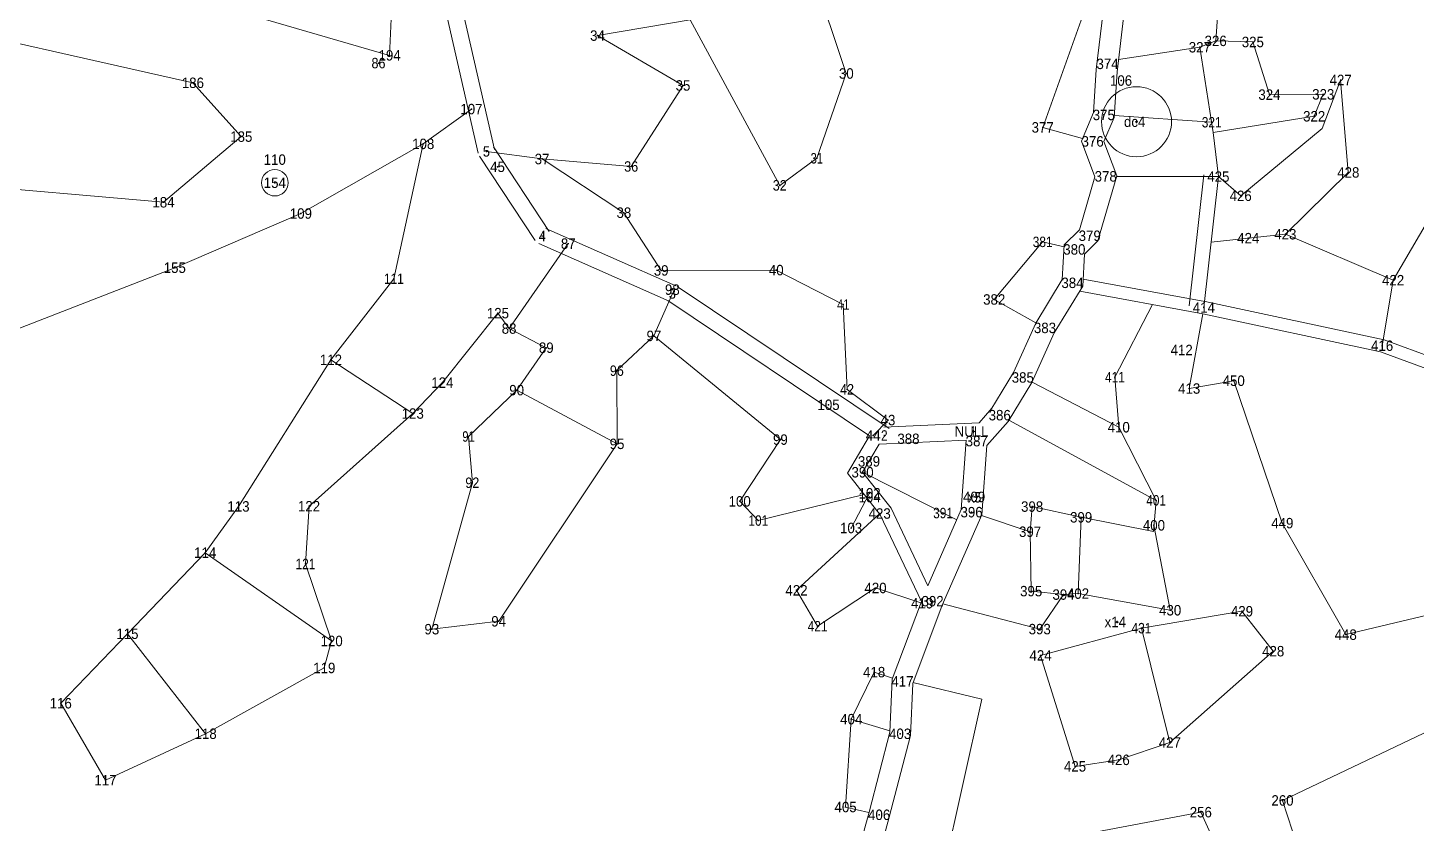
# Model space of a CAD drawing. Header units: metres. Extents: x 551040 to 556777, y 1846780 to 1849752.
# Drawn here: x 551492 to 552157, y 1847811 to 1848192 of the extents above; entities that cross this region are included whole.
import ezdxf
from ezdxf.enums import TextEntityAlignment as Align

# ---------------------------------------------------------------- set-up
doc = ezdxf.new("R2010")
doc.units = ezdxf.units.M
doc.header["$LTSCALE"] = 2
for name, color, linetype, lineweight in [('10', 7, 'Continuous', 13), ('11', 7, 'Continuous', 13), ('22', 7, 'Continuous', 13)]:
    doc.layers.add(name, color=color, linetype=linetype, lineweight=lineweight)
doc.layers.add('12', color=7, linetype='Continuous')

msp = doc.modelspace()

# ---------------------------------------------------------------- hatches: boundary and pattern name
at = {"layer": '10'}
for points in [[(552023.305, 1848147.29, 1), (552023.155, 1848147.29, 1)], [(552023.305, 1848147.29, 1), (552023.155, 1848147.29, 1)], [(551945.151, 1847998.94, 1), (551945.151, 1847999.09, 1)], [(551946.705, 1847967.47, 1), (551946.555, 1847967.47, 1)], [(551946.705, 1847967.47, 1), (551946.555, 1847967.47, 1)], [(552014.025, 1847907.75, 1), (552013.875, 1847907.75, 1)], [(552014.025, 1847907.75, 1), (552013.875, 1847907.75, 1)]]:
    msp.add_hatch(color=256, dxfattribs=at).paths.add_polyline_path(points)

# ---------------------------------------------------------------- linework, layer by layer
for p, q in [((552023.23, 1848147.91), (552023.23, 1848147.6)), ((552023.23, 1848147.91), (552023.23, 1848147.6)), ((552022.92, 1848147.29), (552022.61, 1848147.29)), ((552022.92, 1848147.29), (552022.61, 1848147.29)), ((552023.23, 1848146.98), (552023.23, 1848146.67)), ((552023.23, 1848146.98), (552023.23, 1848146.67)), ((552023.85, 1848147.29), (552023.54, 1848147.29)), ((552023.85, 1848147.29), (552023.54, 1848147.29)), ((551944.84, 1847999.01), (551944.53, 1847999.01)), ((551945.15, 1847999.33), (551945.15, 1847999.64)), ((551945.15, 1847998.39), (551945.15, 1847998.7)), ((551945.78, 1847999.01), (551945.46, 1847999.01)), ((551946.32, 1847967.47), (551946.01, 1847967.47)), ((551946.32, 1847967.47), (551946.01, 1847967.47)), ((551946.63, 1847968.09), (551946.63, 1847967.78)), ((551946.63, 1847968.09), (551946.63, 1847967.78)), ((551946.63, 1847967.16), (551946.63, 1847966.85)), ((551946.63, 1847967.16), (551946.63, 1847966.85)), ((551947.25, 1847967.47), (551946.94, 1847967.47)), ((551947.25, 1847967.47), (551946.94, 1847967.47)), ((552013.95, 1847908.37), (552013.95, 1847908.06)), ((552013.95, 1847908.37), (552013.95, 1847908.06)), ((552013.64, 1847907.75), (552013.33, 1847907.75)), ((552013.64, 1847907.75), (552013.33, 1847907.75)), ((552013.95, 1847907.44), (552013.95, 1847907.13)), ((552013.95, 1847907.44), (552013.95, 1847907.13)), ((552014.57, 1847907.75), (552014.26, 1847907.75)), ((552014.57, 1847907.75), (552014.26, 1847907.75))]:
    msp.add_line(p, q, dxfattribs=at)
for centre, radius in [((552023.23, 1848147.29), 0.312), ((552023.23, 1848147.29), 0.312), ((552023.23, 1848147.29), 0.075), ((552023.23, 1848147.29), 0.075), ((551945.151, 1847999.015), 0.312), ((551945.151, 1847999.015), 0.075), ((551946.63, 1847967.47), 0.312), ((551946.63, 1847967.47), 0.312), ((551946.63, 1847967.47), 0.075), ((551946.63, 1847967.47), 0.075), ((552013.95, 1847907.75), 0.312), ((552013.95, 1847907.75), 0.312), ((552013.95, 1847907.75), 0.075), ((552013.95, 1847907.75), 0.075)]:
    msp.add_circle(centre, radius, dxfattribs=at)
at = {"layer": '11'}
for p, q in [((551765.49, 1848188.54), (551764.86, 1848188.54)), ((551765.17, 1848188.23), (551765.17, 1848188.85)), ((552053.85, 1848182.95), (552053.23, 1848182.95)), ((552053.85, 1848182.95), (552053.23, 1848182.95)), ((552053.54, 1848183.26), (552053.54, 1848182.64)), ((552053.54, 1848183.26), (552053.54, 1848182.64)), ((552061.45, 1848186), (552060.83, 1848186)), ((552061.45, 1848186), (552060.83, 1848186)), ((552061.14, 1848186.31), (552061.14, 1848185.69)), ((552061.14, 1848186.31), (552061.14, 1848185.69)), ((552079.23, 1848185.47), (552078.61, 1848185.47)), ((552079.23, 1848185.47), (552078.61, 1848185.47)), ((552078.92, 1848185.78), (552078.92, 1848185.16)), ((552078.92, 1848185.78), (552078.92, 1848185.16)), ((551660.65, 1848175.37), (551660.03, 1848175.37)), ((551660.34, 1848175.06), (551660.34, 1848175.68)), ((551665.98, 1848179.07), (551665.35, 1848179.07)), ((551665.66, 1848178.76), (551665.66, 1848179.39)), ((552009.66, 1848175), (552009.04, 1848175)), ((552009.66, 1848175), (552009.04, 1848175)), ((552009.35, 1848175.31), (552009.35, 1848174.69)), ((552009.35, 1848175.31), (552009.35, 1848174.69)), ((551884.61, 1848170.39), (551883.99, 1848170.39)), ((551884.3, 1848170.08), (551884.3, 1848170.7)), ((552120.96, 1848166.96), (552120.96, 1848167.58)), ((551571.81, 1848165.93), (551571.18, 1848165.93)), ((551571.5, 1848165.62), (551571.5, 1848166.25)), ((551806.42, 1848164.66), (551805.8, 1848164.66)), ((551806.11, 1848164.35), (551806.11, 1848164.97)), ((552016.15, 1848167.02), (552015.52, 1848167.02)), ((552015.83, 1848166.71), (552015.83, 1848167.33)), ((552121.28, 1848167.27), (552120.65, 1848167.27)), ((552087.18, 1848160.26), (552086.56, 1848160.26)), ((552087.18, 1848160.26), (552086.56, 1848160.26)), ((552086.87, 1848160.57), (552086.87, 1848159.95)), ((552086.87, 1848160.57), (552086.87, 1848159.95)), ((552112.94, 1848160.41), (552112.32, 1848160.41)), ((552112.94, 1848160.41), (552112.32, 1848160.41)), ((552112.63, 1848160.72), (552112.63, 1848160.1)), ((552112.63, 1848160.72), (552112.63, 1848160.1)), ((551705.14, 1848153.35), (551704.52, 1848153.35)), ((551704.83, 1848153.04), (551704.83, 1848153.66)), ((552007.88, 1848150.54), (552007.26, 1848150.54)), ((552007.88, 1848150.54), (552007.26, 1848150.54)), ((552007.57, 1848150.85), (552007.57, 1848150.23)), ((552007.57, 1848150.85), (552007.57, 1848150.23)), ((552108.59, 1848149.9), (552107.97, 1848149.9)), ((552108.59, 1848149.9), (552107.97, 1848149.9)), ((552108.28, 1848150.21), (552108.28, 1848149.59)), ((552108.28, 1848150.21), (552108.28, 1848149.59)), ((551978.62, 1848144.59), (551978, 1848144.59)), ((551978.62, 1848144.59), (551978, 1848144.59)), ((551978.31, 1848144.9), (551978.31, 1848144.28)), ((551978.31, 1848144.9), (551978.31, 1848144.28)), ((552059.53, 1848147.04), (552058.91, 1848147.04)), ((552059.53, 1848147.04), (552058.91, 1848147.04)), ((552059.22, 1848147.35), (552059.22, 1848146.73)), ((552059.22, 1848147.35), (552059.22, 1848146.73)), ((551594.98, 1848140.17), (551594.35, 1848140.17)), ((551594.66, 1848139.86), (551594.66, 1848140.48)), ((551682.08, 1848136.69), (551681.45, 1848136.69)), ((551681.76, 1848136.38), (551681.76, 1848137.01)), ((552002.55, 1848137.88), (552001.93, 1848137.88)), ((552002.55, 1848137.88), (552001.93, 1848137.88)), ((552002.24, 1848138.19), (552002.24, 1848137.57)), ((552002.24, 1848138.19), (552002.24, 1848137.57)), ((551611, 1848129.14), (551610.38, 1848129.14)), ((551610.69, 1848128.83), (551610.69, 1848129.45)), ((551712.3, 1848133.08), (551711.68, 1848133.08)), ((551711.99, 1848132.77), (551711.99, 1848133.39)), ((551738.97, 1848129.45), (551738.34, 1848129.45)), ((551738.66, 1848129.14), (551738.66, 1848129.77)), ((551870.49, 1848129.78), (551869.87, 1848129.78)), ((551870.18, 1848129.47), (551870.18, 1848130.09)), ((551717.65, 1848125.71), (551717.02, 1848125.71)), ((551717.34, 1848125.4), (551717.34, 1848126.03)), ((551781.63, 1848125.87), (551781.01, 1848125.87)), ((551781.32, 1848125.56), (551781.32, 1848126.18)), ((552008.81, 1848121.15), (552008.19, 1848121.15)), ((552008.81, 1848121.15), (552008.19, 1848121.15)), ((552008.5, 1848121.46), (552008.5, 1848120.84)), ((552008.5, 1848121.46), (552008.5, 1848120.84)), ((552062.42, 1848120.71), (552062.42, 1848121.33)), ((552124.94, 1848123.01), (552124.31, 1848123.01)), ((552124.63, 1848122.7), (552124.63, 1848123.33)), ((551611.03, 1848118.08), (551610.4, 1848118.08)), ((551610.71, 1848117.77), (551610.71, 1848118.39)), ((551852.75, 1848116.83), (551852.13, 1848116.83)), ((551852.44, 1848116.51), (551852.44, 1848117.14)), ((552062.74, 1848121.02), (552062.11, 1848121.02)), ((551557.73, 1848108.73), (551557.1, 1848108.73)), ((551557.42, 1848108.42), (551557.42, 1848109.04)), ((552073.42, 1848111.82), (552072.8, 1848111.82)), ((552073.11, 1848111.51), (552073.11, 1848112.13)), ((551623.5, 1848103.35), (551622.88, 1848103.35)), ((551623.19, 1848103.04), (551623.19, 1848103.67)), ((551778.13, 1848103.73), (551777.51, 1848103.73)), ((551777.82, 1848103.42), (551777.82, 1848104.04)), ((551739.06, 1848092.57), (551738.43, 1848092.57)), ((551738.75, 1848092.26), (551738.75, 1848092.88)), ((551751.51, 1848088.91), (551750.89, 1848088.91)), ((551751.2, 1848088.6), (551751.2, 1848089.22)), ((551978.6, 1848089.77), (551977.98, 1848089.77)), ((551978.6, 1848089.77), (551977.98, 1848089.77)), ((551978.29, 1848090.08), (551978.29, 1848089.46)), ((551978.29, 1848090.08), (551978.29, 1848089.46)), ((552001.15, 1848092.7), (552000.53, 1848092.7)), ((552001.15, 1848092.7), (552000.53, 1848092.7)), ((552000.84, 1848093.01), (552000.84, 1848092.39)), ((552000.84, 1848093.01), (552000.84, 1848092.39)), ((552077.03, 1848091.54), (552076.4, 1848091.54)), ((552076.72, 1848091.23), (552076.72, 1848091.85)), ((552094.8, 1848093.43), (552094.17, 1848093.43)), ((552094.48, 1848093.12), (552094.48, 1848093.74)), ((551993.78, 1848086.14), (551993.16, 1848086.14)), ((551993.78, 1848086.14), (551993.16, 1848086.14)), ((551993.47, 1848086.45), (551993.47, 1848085.83)), ((551993.47, 1848086.45), (551993.47, 1848085.83)), ((551563.14, 1848077.39), (551562.51, 1848077.39)), ((551562.83, 1848077.07), (551562.83, 1848077.7)), ((551795.97, 1848076.11), (551795.35, 1848076.11)), ((551795.66, 1848075.8), (551795.66, 1848076.42)), ((551851.07, 1848076.25), (551850.45, 1848076.25)), ((551850.76, 1848075.93), (551850.76, 1848076.56)), ((551668.01, 1848072.11), (551667.39, 1848072.11)), ((551667.7, 1848071.8), (551667.7, 1848072.42)), ((551992.89, 1848070.15), (551992.27, 1848070.15)), ((551992.89, 1848070.15), (551992.27, 1848070.15)), ((551992.58, 1848070.46), (551992.58, 1848069.84)), ((551992.58, 1848070.46), (551992.58, 1848069.84)), ((552146.39, 1848071.43), (552145.77, 1848071.43)), ((552146.08, 1848071.12), (552146.08, 1848071.74)), ((551801.33, 1848066.9), (551800.71, 1848066.9)), ((551801.34, 1848065.06), (551800.71, 1848065.06)), ((551801.02, 1848066.59), (551801.02, 1848067.21)), ((551801.02, 1848064.75), (551801.02, 1848065.37)), ((551955.43, 1848062.19), (551954.81, 1848062.19)), ((551955.43, 1848062.19), (551954.81, 1848062.19)), ((551955.12, 1848062.5), (551955.12, 1848061.88)), ((551955.12, 1848062.5), (551955.12, 1848061.88)), ((551717.82, 1848055.63), (551717.2, 1848055.63)), ((551717.51, 1848055.32), (551717.51, 1848055.94)), ((551883.11, 1848059.73), (551882.48, 1848059.73)), ((551882.8, 1848059.41), (551882.8, 1848060.04)), ((552055.78, 1848058.29), (552055.16, 1848058.29)), ((552055.47, 1848057.98), (552055.47, 1848058.61)), ((551723.17, 1848048.27), (551722.55, 1848048.27)), ((551722.86, 1848047.95), (551722.86, 1848048.58)), ((551979.72, 1848048.58), (551979.1, 1848048.58)), ((551979.72, 1848048.58), (551979.1, 1848048.58)), ((551979.41, 1848048.89), (551979.41, 1848048.27)), ((551979.41, 1848048.89), (551979.41, 1848048.27)), ((551792.5, 1848044.75), (551791.87, 1848044.75)), ((551792.19, 1848044.43), (551792.19, 1848045.06)), ((551740.97, 1848039.09), (551740.34, 1848039.09)), ((551740.66, 1848038.78), (551740.66, 1848039.4)), ((552045.17, 1848037.98), (552044.54, 1848037.98)), ((552044.85, 1848037.67), (552044.85, 1848038.29)), ((552141.14, 1848040.06), (552140.51, 1848040.06)), ((552140.83, 1848039.75), (552140.83, 1848040.37)), ((551637.89, 1848033.3), (551637.27, 1848033.3)), ((551637.58, 1848032.99), (551637.58, 1848033.62)), ((551774.76, 1848028.1), (551774.14, 1848028.1)), ((551774.45, 1848027.79), (551774.45, 1848028.42)), ((551691.24, 1848022.37), (551690.62, 1848022.37)), ((551690.93, 1848022.06), (551690.93, 1848022.68)), ((551969.1, 1848024.84), (551968.48, 1848024.84)), ((551969.1, 1848024.84), (551968.48, 1848024.84)), ((551968.79, 1848025.15), (551968.79, 1848024.53)), ((551968.79, 1848025.15), (551968.79, 1848024.53)), ((552013.2, 1848024.99), (552012.58, 1848024.99)), ((552012.89, 1848024.68), (552012.89, 1848025.3)), ((552070.08, 1848023.29), (552069.46, 1848023.29)), ((552069.77, 1848022.97), (552069.77, 1848023.6)), ((551726.8, 1848018.77), (551726.18, 1848018.77)), ((551726.49, 1848018.45), (551726.49, 1848019.08)), ((551884.98, 1848019.15), (551884.36, 1848019.15)), ((551884.67, 1848018.84), (551884.67, 1848019.47)), ((552048.76, 1848019.55), (552048.14, 1848019.55)), ((552048.45, 1848019.23), (552048.45, 1848019.86)), ((551876.12, 1848011.76), (551875.49, 1848011.76)), ((551875.8, 1848011.44), (551875.8, 1848012.07)), ((551677.06, 1848007.58), (551676.44, 1848007.58)), ((551676.75, 1848007.27), (551676.75, 1848007.89)), ((551904.57, 1848004.45), (551903.95, 1848004.45)), ((551904.26, 1848004.14), (551904.26, 1848004.76)), ((551958.07, 1848006.79), (551957.45, 1848006.79)), ((551958.07, 1848006.79), (551957.45, 1848006.79)), ((551957.76, 1848007.1), (551957.76, 1848006.48)), ((551957.76, 1848007.1), (551957.76, 1848006.48)), ((551703.75, 1847996.58), (551703.12, 1847996.58)), ((551703.44, 1847996.27), (551703.44, 1847996.89)), ((551853.05, 1847995.1), (551852.43, 1847995.1)), ((551852.74, 1847994.79), (551852.74, 1847995.41)), ((551897.48, 1847997.05), (551896.85, 1847997.05)), ((551897.17, 1847996.74), (551897.17, 1847997.37)), ((551902.81, 1847997.07), (551902.19, 1847997.07)), ((551902.5, 1847996.75), (551902.5, 1847997.38)), ((551914.36, 1847995.47), (551913.74, 1847995.47)), ((551914.36, 1847995.47), (551913.74, 1847995.47)), ((551914.05, 1847995.78), (551914.05, 1847995.16)), ((551914.05, 1847995.78), (551914.05, 1847995.16)), ((551945.46, 1847999.01), (551944.84, 1847999.01)), ((551945.15, 1847998.7), (551945.15, 1847999.33)), ((552015.04, 1848001.02), (552014.42, 1848001.02)), ((552014.73, 1848000.71), (552014.73, 1848001.33)), ((551774.85, 1847993.06), (551774.23, 1847993.06)), ((551774.54, 1847992.75), (551774.54, 1847993.37)), ((551947.05, 1847994.35), (551946.43, 1847994.35)), ((551947.05, 1847994.35), (551946.43, 1847994.35)), ((551946.74, 1847994.66), (551946.74, 1847994.04)), ((551946.74, 1847994.66), (551946.74, 1847994.04)), ((551895.47, 1847984.66), (551894.85, 1847984.66)), ((551895.47, 1847984.66), (551894.85, 1847984.66)), ((551895.16, 1847984.97), (551895.16, 1847984.35)), ((551895.16, 1847984.97), (551895.16, 1847984.35)), ((551892.39, 1847979.45), (551891.77, 1847979.45)), ((551892.39, 1847979.45), (551891.77, 1847979.45)), ((551892.08, 1847979.76), (551892.08, 1847979.14)), ((551892.08, 1847979.76), (551892.08, 1847979.14)), ((551705.58, 1847974.45), (551704.95, 1847974.45)), ((551705.27, 1847974.14), (551705.27, 1847974.76)), ((551895.77, 1847969.38), (551895.14, 1847969.38)), ((551895.46, 1847969.07), (551895.46, 1847969.7)), ((551593.63, 1847963.11), (551593, 1847963.11)), ((551593.32, 1847962.8), (551593.32, 1847963.43)), ((551627.4, 1847963.19), (551626.78, 1847963.19)), ((551627.09, 1847962.88), (551627.09, 1847963.51)), ((551833.57, 1847965.54), (551832.95, 1847965.54)), ((551833.26, 1847965.23), (551833.26, 1847965.86)), ((551895.77, 1847967.54), (551895.15, 1847967.54)), ((551895.46, 1847967.23), (551895.46, 1847967.85)), ((551945.81, 1847967.65), (551945.18, 1847967.65)), ((551945.49, 1847967.34), (551945.49, 1847967.97)), ((551973.57, 1847963.02), (551972.95, 1847963.02)), ((551973.57, 1847963.02), (551972.95, 1847963.02)), ((551973.26, 1847963.33), (551973.26, 1847962.71)), ((551973.26, 1847963.33), (551973.26, 1847962.71)), ((552032.93, 1847966.01), (552032.31, 1847966.01)), ((552032.93, 1847966.01), (552032.31, 1847966.01)), ((552032.62, 1847966.32), (552032.62, 1847965.7)), ((552032.62, 1847966.32), (552032.62, 1847965.7)), ((551842.48, 1847956.34), (551841.86, 1847956.34)), ((551842.17, 1847956.03), (551842.17, 1847956.66)), ((551900.59, 1847959.7), (551899.97, 1847959.7)), ((551900.59, 1847959.7), (551899.97, 1847959.7)), ((551900.28, 1847960.01), (551900.28, 1847959.39)), ((551900.28, 1847960.01), (551900.28, 1847959.39)), ((551930.93, 1847959.93), (551930.31, 1847959.93)), ((551930.93, 1847959.93), (551930.31, 1847959.93)), ((551930.62, 1847960.24), (551930.62, 1847959.62)), ((551930.62, 1847960.24), (551930.62, 1847959.62)), ((551944.58, 1847960.35), (551943.96, 1847960.35)), ((551944.58, 1847960.35), (551943.96, 1847960.35)), ((551944.27, 1847960.66), (551944.27, 1847960.04)), ((551944.27, 1847960.66), (551944.27, 1847960.04)), ((551997.03, 1847957.88), (551996.41, 1847957.88)), ((551997.03, 1847957.88), (551996.41, 1847957.88)), ((551996.72, 1847958.19), (551996.72, 1847957.57)), ((551996.72, 1847958.19), (551996.72, 1847957.57)), ((552093.36, 1847955.1), (552092.73, 1847955.1)), ((552093.04, 1847954.79), (552093.04, 1847955.42)), ((551886.92, 1847952.76), (551886.3, 1847952.76)), ((551886.61, 1847952.45), (551886.61, 1847953.08)), ((551972.59, 1847950.98), (551971.97, 1847950.98)), ((551972.59, 1847950.98), (551971.97, 1847950.98)), ((551972.28, 1847951.29), (551972.28, 1847950.67)), ((551972.28, 1847951.29), (551972.28, 1847950.67)), ((552031.88, 1847954.06), (552031.26, 1847954.06)), ((552031.88, 1847954.06), (552031.26, 1847954.06)), ((552031.57, 1847954.37), (552031.57, 1847953.75)), ((552031.57, 1847954.37), (552031.57, 1847953.75)), ((551577.69, 1847940.94), (551577.07, 1847940.94)), ((551577.38, 1847940.63), (551577.38, 1847941.25)), ((551625.69, 1847935.53), (551625.07, 1847935.53)), ((551625.38, 1847935.21), (551625.38, 1847935.84)), ((551860.77, 1847922.92), (551860.15, 1847922.92)), ((551860.77, 1847922.92), (551860.15, 1847922.92)), ((551860.46, 1847923.23), (551860.46, 1847922.61)), ((551860.46, 1847923.23), (551860.46, 1847922.61)), ((551898.58, 1847924.04), (551897.96, 1847924.04)), ((551898.58, 1847924.04), (551897.96, 1847924.04)), ((551898.27, 1847924.35), (551898.27, 1847923.73)), ((551898.27, 1847924.35), (551898.27, 1847923.73)), ((551973.11, 1847922.54), (551972.49, 1847922.54)), ((551973.11, 1847922.54), (551972.49, 1847922.54)), ((551972.8, 1847922.85), (551972.8, 1847922.23)), ((551972.8, 1847922.85), (551972.8, 1847922.23)), ((551995.23, 1847921.67), (551995.23, 1847921.05)), ((551995.23, 1847921.67), (551995.23, 1847921.05)), ((551920.93, 1847916.75), (551920.31, 1847916.75)), ((551920.93, 1847916.75), (551920.31, 1847916.75)), ((551920.62, 1847917.06), (551920.62, 1847916.44)), ((551920.62, 1847917.06), (551920.62, 1847916.44)), ((551925.92, 1847917.73), (551925.3, 1847917.73)), ((551925.92, 1847917.73), (551925.3, 1847917.73)), ((551925.61, 1847918.04), (551925.61, 1847917.42)), ((551925.61, 1847918.04), (551925.61, 1847917.42)), ((551988.6, 1847920.89), (551987.98, 1847920.89)), ((551988.6, 1847920.89), (551987.98, 1847920.89)), ((551988.29, 1847921.2), (551988.29, 1847920.58)), ((551988.29, 1847921.2), (551988.29, 1847920.58)), ((551995.54, 1847921.36), (551994.92, 1847921.36)), ((551995.54, 1847921.36), (551994.92, 1847921.36)), ((551717.87, 1847907.78), (551717.87, 1847908.4)), ((552039.65, 1847913.39), (552039.03, 1847913.39)), ((552039.65, 1847913.39), (552039.03, 1847913.39)), ((552039.34, 1847913.7), (552039.34, 1847913.08)), ((552039.34, 1847913.7), (552039.34, 1847913.08)), ((552074.04, 1847912.9), (552073.42, 1847912.9)), ((552074.04, 1847912.9), (552073.42, 1847912.9)), ((552073.73, 1847913.21), (552073.73, 1847912.59)), ((552073.73, 1847913.21), (552073.73, 1847912.59)), ((551540.46, 1847902.12), (551539.83, 1847902.12)), ((551540.15, 1847901.81), (551540.15, 1847902.43)), ((551686.2, 1847904.32), (551685.57, 1847904.32)), ((551685.89, 1847904.01), (551685.89, 1847904.63)), ((551718.18, 1847908.09), (551717.56, 1847908.09)), ((551870.84, 1847905.72), (551870.22, 1847905.72)), ((551870.84, 1847905.72), (551870.22, 1847905.72)), ((551870.53, 1847906.03), (551870.53, 1847905.41)), ((551870.53, 1847906.03), (551870.53, 1847905.41)), ((551977.21, 1847904.36), (551976.59, 1847904.36)), ((551977.21, 1847904.36), (551976.59, 1847904.36)), ((551976.9, 1847904.67), (551976.9, 1847904.05)), ((551976.9, 1847904.67), (551976.9, 1847904.05)), ((552025.9, 1847904.81), (552025.28, 1847904.81)), ((552025.9, 1847904.81), (552025.28, 1847904.81)), ((552025.59, 1847905.12), (552025.59, 1847904.5)), ((552025.59, 1847905.12), (552025.59, 1847904.5)), ((552123.7, 1847901.7), (552123.08, 1847901.7)), ((552123.39, 1847901.38), (552123.39, 1847902.01)), ((551638.22, 1847898.67), (551637.6, 1847898.67)), ((551637.91, 1847898.36), (551637.91, 1847898.98)), ((551977.6, 1847891.76), (551976.98, 1847891.76)), ((551977.6, 1847891.76), (551976.98, 1847891.76)), ((551977.29, 1847892.07), (551977.29, 1847891.45)), ((551977.29, 1847892.07), (551977.29, 1847891.45)), ((552088.97, 1847893.78), (552088.35, 1847893.78)), ((552088.97, 1847893.78), (552088.35, 1847893.78)), ((552088.66, 1847894.09), (552088.66, 1847893.47)), ((552088.66, 1847894.09), (552088.66, 1847893.47)), ((551634.7, 1847885.75), (551634.07, 1847885.75)), ((551634.39, 1847885.44), (551634.39, 1847886.06)), ((551897.94, 1847883.76), (551897.32, 1847883.76)), ((551897.94, 1847883.76), (551897.32, 1847883.76)), ((551897.63, 1847884.07), (551897.63, 1847883.45)), ((551897.63, 1847884.07), (551897.63, 1847883.45)), ((551911.49, 1847879.33), (551910.87, 1847879.33)), ((551911.49, 1847879.33), (551910.87, 1847879.33)), ((551911.18, 1847879.64), (551911.18, 1847879.02)), ((551911.18, 1847879.64), (551911.18, 1847879.02)), ((551508.55, 1847868.85), (551507.92, 1847868.85)), ((551508.23, 1847868.53), (551508.23, 1847869.16)), ((551886.97, 1847861.23), (551886.35, 1847861.23)), ((551886.97, 1847861.23), (551886.35, 1847861.23)), ((551886.66, 1847861.54), (551886.66, 1847860.92)), ((551886.66, 1847861.54), (551886.66, 1847860.92)), ((551577.9, 1847854.26), (551577.28, 1847854.26)), ((551577.59, 1847853.95), (551577.59, 1847854.57)), ((551910.38, 1847854.23), (551909.76, 1847854.23)), ((551910.38, 1847854.23), (551909.76, 1847854.23)), ((551910.07, 1847854.54), (551910.07, 1847853.92)), ((551910.07, 1847854.54), (551910.07, 1847853.92)), ((552039.49, 1847850.02), (552038.87, 1847850.02)), ((552039.49, 1847850.02), (552038.87, 1847850.02)), ((552039.18, 1847850.33), (552039.18, 1847849.71)), ((552039.18, 1847850.33), (552039.18, 1847849.71)), ((552014.71, 1847842.06), (552014.71, 1847841.44)), ((552014.71, 1847842.06), (552014.71, 1847841.44)), ((551994.11, 1847838.63), (551993.49, 1847838.63)), ((551994.11, 1847838.63), (551993.49, 1847838.63)), ((551993.8, 1847838.94), (551993.8, 1847838.32)), ((551993.8, 1847838.94), (551993.8, 1847838.32)), ((552015.02, 1847841.75), (552014.4, 1847841.75)), ((552015.02, 1847841.75), (552014.4, 1847841.75)), ((551529.97, 1847832.01), (551529.34, 1847832.01)), ((551529.65, 1847831.7), (551529.65, 1847832.32)), ((552093.42, 1847822.33), (552092.8, 1847822.33)), ((552093.11, 1847822.01), (552093.11, 1847822.64)), ((551884.27, 1847819.17), (551883.65, 1847819.17)), ((551884.27, 1847819.17), (551883.65, 1847819.17)), ((551883.96, 1847819.48), (551883.96, 1847818.86)), ((551883.96, 1847819.48), (551883.96, 1847818.86)), ((551900.34, 1847815.45), (551899.72, 1847815.45)), ((551900.34, 1847815.45), (551899.72, 1847815.45)), ((551900.03, 1847815.76), (551900.03, 1847815.14)), ((551900.03, 1847815.76), (551900.03, 1847815.14)), ((552054.33, 1847816.7), (552053.7, 1847816.7)), ((552054.02, 1847816.39), (552054.02, 1847817.01))]:
    msp.add_line(p, q, dxfattribs=at)
at = {"layer": '22'}
for p, q in [((551708.1, 1848132.19), (551688.33, 1848218.82)), ((551715.9, 1848133.97), (551696.13, 1848220.6)), ((552009.36, 1848217.68), (552003.99, 1848172.3)), ((552062.42, 1848204.34), (552061.14, 1848186)), ((552017.31, 1848199.71), (552013.94, 1848171.19)), ((552053.54, 1848182.95), (552014.63, 1848177.05)), ((552002.64, 1848151.71), (552003.99, 1848172.3)), ((552012.5, 1848149.37), (552013.94, 1848171.19)), ((552002.64, 1848151.71), (551996.86, 1848138)), ((552012.5, 1848149.37), (552007.62, 1848137.77)), ((552059.22, 1848147.04), (552012.55, 1848150.2)), ((551997.38, 1848139.24), (551978.31, 1848144.59)), ((552060, 1848142.1), (552062.42, 1848121.02)), ((551742.1, 1848094.77), (551715.34, 1848135.28)), ((551996.86, 1848138), (552003.24, 1848120.96)), ((552007.62, 1848137.77), (552013.76, 1848121.35)), ((551735.42, 1848090.36), (551708.66, 1848130.87)), ((551738.67, 1848129.45), (551712, 1848133.08)), ((552013.7, 1848121.14), (552062.42, 1848121.02)), ((552048.51, 1848059.06), (552055.46, 1848121.79)), ((552055.47, 1848058.29), (552062.42, 1848121.02)), ((552062.42, 1848121.02), (552073.11, 1848111.82)), ((551802.65, 1848068.72), (551740.38, 1848096.23)), ((551799.42, 1848061.4), (551737.15, 1848088.91)), ((551904.74, 1848000.39), (551803.26, 1848068.38)), ((552056.01, 1848061.24), (551997.69, 1848071.98)), ((552146.08, 1848071.43), (552140.83, 1848040.06)), ((551895.46, 1847996.97), (551798.81, 1848061.73)), ((552054.92, 1848055.34), (551996.02, 1848066.18)), ((552030.83, 1848059.77), (552012.89, 1848024.99)), ((552048.45, 1848019.55), (552054.93, 1848055.33)), ((551974.96, 1848050.88), (551964.39, 1848027.24)), ((551983.81, 1848046.18), (551973.19, 1848022.44)), ((551676.76, 1848007.58), (551637.59, 1848033.3)), ((551964.39, 1848027.24), (551953.49, 1848009.4)), ((551973.19, 1848022.44), (551961.81, 1848003.82)), ((551973.23, 1848022.54), (552014.73, 1848001.02)), ((552014.73, 1848001.02), (552012.89, 1848024.99)), ((551954.02, 1848010.11), (551947.84, 1848003.14)), ((551947.84, 1848003.14), (551902.33, 1848001.07)), ((551961.81, 1848003.82), (551951.61, 1847992.3)), ((551962.16, 1848004.39), (552032.62, 1847966.01)), ((551895.46, 1847996.97), (551884.82, 1847978.96)), ((551941.76, 1847994.86), (551900.06, 1847992.96)), ((551941.76, 1847994.86), (551939.34, 1847961.57)), ((552014.73, 1848001.02), (552032.62, 1847966.01)), ((551951.61, 1847992.3), (551949.2, 1847959.13)), ((551900.58, 1847959.08), (551884.82, 1847978.96)), ((551905.7, 1847962.27), (551892.08, 1847979.45)), ((551895.47, 1847969.38), (551886.62, 1847952.76)), ((551923.34, 1847925.02), (551905.7, 1847962.27)), ((551939.34, 1847961.57), (551923.34, 1847925.02)), ((552032.62, 1847966.01), (552031.31, 1847951.07)), ((551920.22, 1847917.6), (551900.58, 1847959.08)), ((551949.2, 1847959.13), (551930.23, 1847915.82)), ((551972.28, 1847950.98), (551949.04, 1847958.76)), ((551996.72, 1847957.88), (551995.23, 1847921.36)), ((551996.72, 1847957.88), (552031.31, 1847951.07)), ((552031.57, 1847954.06), (552039.34, 1847913.39)), ((551920.22, 1847917.6), (551906.22, 1847880.33)), ((551930.47, 1847916.46), (551976.9, 1847904.36)), ((551988.29, 1847920.89), (551976.9, 1847904.36)), ((551995.23, 1847921.36), (552039.34, 1847913.39)), ((551977.29, 1847891.76), (552025.59, 1847904.81)), ((551977.29, 1847891.76), (551993.8, 1847838.63)), ((551906.22, 1847880.33), (551905.09, 1847854.96)), ((551905.09, 1847854.96), (551895.18, 1847816.67)), ((551895.18, 1847816.67), (551888.96, 1847794.06))]:
    msp.add_line(p, q, dxfattribs=at)
for points in [[(551381.47, 1848106.45), (551427.79, 1848062.3), (551454.32, 1848117.7), (551557.43, 1848108.73), (551594.67, 1848140.17), (551571.51, 1848165.93), (551425.68, 1848198.78), (551407.84, 1848228.24), (551381.19, 1848224.49), (551354.29, 1848320.33), (551516.3, 1848211.91), (551539.36, 1848228.56), (551596.31, 1848199.19), (551665.67, 1848179.07), (551667.36, 1848217.81), (551610.33, 1848280.38), (551617.37, 1848308.06)], [(551897.18, 1847997.05), (551904.27, 1848004.45), (551884.68, 1848019.15), (551882.81, 1848059.73), (551850.77, 1848076.25), (551795.67, 1848076.11), (551777.83, 1848103.73), (551738.67, 1848129.45), (551781.33, 1848125.87), (551806.12, 1848164.66), (551765.18, 1848188.54), (551809.6, 1848196.02), (551852.45, 1848116.83), (551870.19, 1848129.78), (551884.31, 1848170.39), (551868.2, 1848218.3), (551814.86, 1848225.55), (551823.71, 1848240.32), (551692.23, 1848219.71)], [(552008.34, 1848209.04), (552001.55, 1848209.41), (551978.31, 1848144.59)], [(552120.96, 1848167.27), (552112.16, 1848144.11), (552073.11, 1848111.82)], [(552120.96, 1848167.27), (552124.63, 1848123.01), (552094.48, 1848093.43)], [(551704.84, 1848153.35), (551681.77, 1848136.69), (551623.2, 1848103.35)], [(552058.94, 1848089.65), (552094.48, 1848093.43), (552146.08, 1848071.43), (552185.02, 1848137.92), (552204.54, 1848149.03), (552213.53, 1848106.64), (552202.99, 1848056.81), (552201.27, 1848032.83)], [(551681.77, 1848136.69), (551667.71, 1848072.11), (551637.59, 1848033.3), (551593.33, 1847963.11), (551577.39, 1847940.94), (551540.16, 1847902.12), (551508.24, 1847868.85), (551529.66, 1847832.01), (551577.6, 1847854.26), (551540.16, 1847902.12)], [(552013.76, 1848121.35), (552004.75, 1848090.3), (551998.35, 1848083.93), (551997.5, 1848068.6), (551983.81, 1848046.18)], [(552003.24, 1848120.96), (551995.87, 1848095.57), (551988.59, 1848088.32), (551987.66, 1848071.67), (551974.96, 1848050.88)], [(551623.2, 1848103.35), (551562.84, 1848077.39), (551458.07, 1848036.56), (551433.39, 1847951.66), (551419.2, 1847938.71), (551397.85, 1847949.73), (551420.89, 1847977.45), (551390.53, 1848034.55), (551381.47, 1848106.45)], [(551690.94, 1848022.37), (551717.52, 1848055.63), (551722.87, 1848048.27), (551751.21, 1848088.91)], [(551988.53, 1848087.32), (551978.29, 1848089.77), (551955.12, 1848062.19), (551975.05, 1848051.02)], [(551774.55, 1847993.06), (551774.46, 1848028.1), (551792.2, 1848044.75), (551801.03, 1848065.06)], [(552056.1, 1848061.22), (552141.72, 1848042.93), (552166.19, 1848033.93), (552200.81, 1848035.81), (552220.88, 1848041.54), (552260.68, 1848028.51)], [(552054.93, 1848055.33), (552140.08, 1848037.15), (552165.28, 1848027.88), (552201.82, 1848029.86), (552220.76, 1848035.27), (552259.19, 1848022.69), (552289.63, 1848017.19)], [(551722.87, 1848048.27), (551740.67, 1848039.09), (551726.5, 1848018.77), (551703.45, 1847996.58), (551705.28, 1847974.45), (551685.9, 1847904.32), (551717.88, 1847908.09), (551774.55, 1847993.06), (551726.5, 1848018.77)], [(551792.2, 1848044.75), (551852.75, 1847995.1), (551833.27, 1847965.54), (551842.18, 1847956.34), (551892.91, 1847968.75)], [(551637.92, 1847898.67), (551625.39, 1847935.53), (551627.1, 1847963.19), (551676.76, 1848007.58), (551690.94, 1848022.37)], [(552183.08, 1847915.93), (552123.39, 1847901.7), (552093.04, 1847955.1), (552069.77, 1848023.29), (552048.45, 1848019.55)], [(551900.06, 1847992.96), (551892.08, 1847979.45), (551937.17, 1847956.61)], [(551996.72, 1847957.88), (551973.26, 1847963.02), (551972.28, 1847950.98), (551972.8, 1847922.54), (551988.29, 1847920.89), (551995.23, 1847921.36)], [(551900.28, 1847959.7), (551860.46, 1847922.92), (551870.53, 1847905.72), (551898.27, 1847924.04), (551919.98, 1847916.96)], [(551577.6, 1847854.26), (551634.4, 1847885.75), (551637.92, 1847898.67), (551577.39, 1847940.94)], [(551930.23, 1847915.82), (551916.13, 1847878.3), (551915.04, 1847853.47), (551904.88, 1847814.24), (551898.36, 1847790.57)], [(551993.8, 1847838.63), (552014.71, 1847841.75), (552039.18, 1847850.02), (552088.66, 1847893.78), (552073.73, 1847912.9)], [(552073.73, 1847912.9), (552025.59, 1847904.81), (552039.18, 1847850.02)], [(551906.43, 1847880.88), (551897.63, 1847883.76), (551886.66, 1847861.23), (551905.12, 1847855.71)], [(551930.95, 1847789.16), (551949.25, 1847870.77), (551916.15, 1847878.78)], [(552000.91, 1847733.57), (552004.28, 1847807.35), (552054.03, 1847816.7), (552079.05, 1847761.43), (552089.65, 1847787.27), (552100.28, 1847800.21), (552093.12, 1847822.33), (552194.31, 1847870.53)], [(551895.16, 1847816.58), (551883.96, 1847819.17), (551886.66, 1847861.23)]]:
    msp.add_lwpolyline(points, dxfattribs=at)
msp.add_lwpolyline([(552053.54, 1848182.95), (552060, 1848142.1), (552108.28, 1848149.9), (552112.63, 1848160.41), (552086.87, 1848160.26), (552078.92, 1848185.47), (552061.14, 1848186)], close=True, dxfattribs=at)
for centre, radius in [((552023.23, 1848147.29), 16.759), ((551610.72, 1848118.08), 6.34)]:
    msp.add_circle(centre, radius, dxfattribs=at)

# ---------------------------------------------------------------- texts
at = {"layer": '12'}
for s, width, p in [('34', 0.95, (551765.17, 1848186.04)), ('326', 0.95, (552061.135, 1848183.5)), ('325', 0.95, (552078.92, 1848182.97)), ('194', 0.95, (551665.66, 1848176.57)), ('327', 0.95, (552053.54, 1848180.45)), ('86', 0.9, (551660.335, 1848172.87)), ('374', 0.95, (552009.35, 1848172.5)), ('186', 0.95, (551571.495, 1848163.43)), ('30', 0.95, (551884.3, 1848167.89)), ('106', 0.95, (552015.825, 1848164.52)), ('427', 0.95, (552120.96, 1848164.77)), ('35', 0.95, (551806.11, 1848162.16)), ('324', 0.95, (552086.87, 1848157.76)), ('323', 0.95, (552112.63, 1848157.91)), ('107', 0.95, (551704.83, 1848150.85)), ('375', 0.95, (552007.57, 1848148.04)), ('dc4 ', 0.95, (552023.23, 1848144.79)), ('321', 0.85, (552059.225, 1848144.54)), ('322', 0.95, (552108.275, 1848147.4)), ('185', 0.95, (551594.66, 1848137.67)), ('377', 0.95, (551978.31, 1848142.09)), ('108', 0.95, (551681.76, 1848134.19)), ('5', 0.9, (551711.99, 1848130.58)), ('376', 0.95, (552002.235, 1848135.38)), ('110', 0.95, (551610.69, 1848126.64)), ('45', 0.95, (551717.34, 1848123.21)), ('37', 0.95, (551738.66, 1848126.95)), ('36', 0.9, (551781.315, 1848123.37)), ('31', 0.8, (551870.185, 1848127.28)), ('378', 0.95, (552008.5, 1848118.65)), ('425', 0.95, (552062.42, 1848118.52)), ('428', 0.95, (552124.63, 1848120.51)), ('154', 0.95, (551610.71, 1848115.58)), ('32', 0.9, (551852.435, 1848114.33)), ('426', 0.95, (552073.105, 1848109.32)), ('184', 0.95, (551557.42, 1848106.23)), ('109', 0.95, (551623.19, 1848100.85)), ('38', 0.95, (551777.82, 1848101.23)), ('4', 0.9, (551738.75, 1848090.07)), ('379', 0.95, (552000.84, 1848090.2)), ('423', 0.95, (552094.48, 1848090.93)), ('87', 0.95, (551751.2, 1848086.41)), ('381', 0.85, (551978.295, 1848087.27)), ('380', 0.95, (551993.47, 1848083.64)), ('424', 0.95, (552076.72, 1848089.04)), ('155', 0.95, (551562.83, 1848074.89)), ('111', 0.85, (551667.705, 1848069.61)), ('39', 0.95, (551795.66, 1848073.61)), ('40', 0.95, (551850.76, 1848073.75)), ('98', 0.95, (551801.02, 1848064.4)), ('384', 0.95, (551992.58, 1848067.65)), ('422', 0.95, (552146.075, 1848068.93)), ('3', 0.9, (551801.02, 1848062.56)), ('41', 0.8, (551882.805, 1848057.23)), ('382', 0.95, (551955.115, 1848059.69)), ('125', 0.95, (551717.51, 1848053.13)), ('414', 0.95, (552055.47, 1848055.79)), ('88', 0.95, (551722.86, 1848045.77)), ('383', 0.95, (551979.41, 1848046.08)), ('89', 0.95, (551740.66, 1848036.59)), ('97', 0.95, (551792.19, 1848042.25)), ('416', 0.95, (552140.825, 1848037.56)), ('112', 0.95, (551637.575, 1848030.8)), ('412', 0.95, (552044.845, 1848035.48)), ('96', 0.9, (551774.445, 1848025.6)), ('124', 0.95, (551690.93, 1848019.87)), ('90', 0.95, (551726.49, 1848016.27)), ('42', 0.9, (551884.665, 1848016.65)), ('385', 0.95, (551968.79, 1848022.34)), ('411', 0.85, (552012.895, 1848022.49)), ('413', 0.95, (552048.45, 1848017.05)), ('450', 0.95, (552069.77, 1848020.79)), ('123', 0.95, (551676.75, 1848005.08)), ('105', 0.95, (551875.8, 1848009.26)), ('386', 0.95, (551957.755, 1848004.29)), ('43', 0.95, (551904.26, 1848001.95)), ('NULL ', 0.95, (551945.145, 1847996.51)), ('1', 0.65, (551945.155, 1847996.51)), ('410', 0.95, (552014.73, 1847998.52)), ('91', 0.8, (551703.445, 1847994.08)), ('95', 0.95, (551774.54, 1847990.56)), ('99', 0.95, (551852.74, 1847992.6)), ('44', 0.95, (551897.17, 1847994.55)), ('2', 0.85, (551902.495, 1847994.57)), ('388', 0.95, (551914.05, 1847992.97)), ('387', 0.95, (551946.74, 1847991.85)), ('390', 0.95, (551892.08, 1847976.95)), ('389', 0.95, (551895.16, 1847982.16)), ('92', 0.9, (551705.265, 1847971.95)), ('102', 0.95, (551895.455, 1847966.88)), ('104', 0.95, (551895.46, 1847965.04)), ('409', 0.95, (551945.49, 1847965.15)), ('x5 ', 0.9, (551946.63, 1847964.97)), ('401', 0.85, (552032.625, 1847963.51)), ('113', 0.95, (551593.32, 1847960.61)), ('122', 0.95, (551627.085, 1847960.69)), ('100', 0.95, (551833.26, 1847963.04)), ('423', 0.95, (551900.28, 1847957.2)), ('391', 0.85, (551930.625, 1847957.43)), ('396', 0.95, (551944.265, 1847957.85)), ('398', 0.95, (551973.26, 1847960.52)), ('101', 0.85, (551842.175, 1847953.84)), ('103', 0.95, (551886.61, 1847950.26)), ('399', 0.95, (551996.72, 1847955.38)), ('400', 0.95, (552031.57, 1847951.56)), ('449', 0.95, (552093.04, 1847952.6)), ('397', 0.95, (551972.28, 1847948.48)), ('114', 0.95, (551577.38, 1847938.44)), ('121', 0.85, (551625.385, 1847933.03)), ('422', 0.95, (551860.455, 1847920.42)), ('420', 0.95, (551898.27, 1847921.54)), ('395', 0.95, (551972.8, 1847920.04)), ('394', 0.95, (551988.29, 1847918.39)), ('402', 0.95, (551995.225, 1847918.86)), ('419', 0.95, (551920.62, 1847914.25)), ('392', 0.95, (551925.605, 1847915.23)), ('430', 0.95, (552039.34, 1847910.89)), ('429', 0.95, (552073.73, 1847910.4)), ('94', 0.95, (551717.87, 1847905.59)), ('x14 ', 0.95, (552013.95, 1847905.25)), ('115', 0.95, (551540.15, 1847899.62)), ('93', 0.95, (551685.89, 1847901.82)), ('421', 0.85, (551870.535, 1847903.22)), ('393', 0.95, (551976.9, 1847901.86)), ('431', 0.85, (552025.595, 1847902.31)), ('448', 0.95, (552123.39, 1847899.2)), ('120', 0.95, (551637.91, 1847896.17)), ('428', 0.95, (552088.66, 1847891.28)), ('424', 0.95, (551977.29, 1847889.26)), ('119', 0.95, (551634.39, 1847883.25)), ('418', 0.95, (551897.63, 1847881.26)), ('417', 0.95, (551911.18, 1847876.83)), ('116', 0.95, (551508.225, 1847866.35)), ('404', 0.95, (551886.66, 1847858.73)), ('118', 0.95, (551577.59, 1847851.76)), ('403', 0.95, (551910.07, 1847851.73)), ('427', 0.95, (552039.18, 1847847.52)), ('426', 0.95, (552014.705, 1847839.25)), ('425', 0.95, (551993.8, 1847836.13)), ('117', 0.95, (551529.65, 1847829.51)), ('260', 0.95, (552093.11, 1847819.83)), ('405', 0.95, (551883.96, 1847816.67)), ('406', 0.95, (551900.025, 1847812.95)), ('256', 0.95, (552054.015, 1847814.2))]:
    msp.add_text(s, height=5, dxfattribs=dict(at, width=width)).set_placement(p, align=Align.CENTER)

doc.saveas('drawing.dxf')
